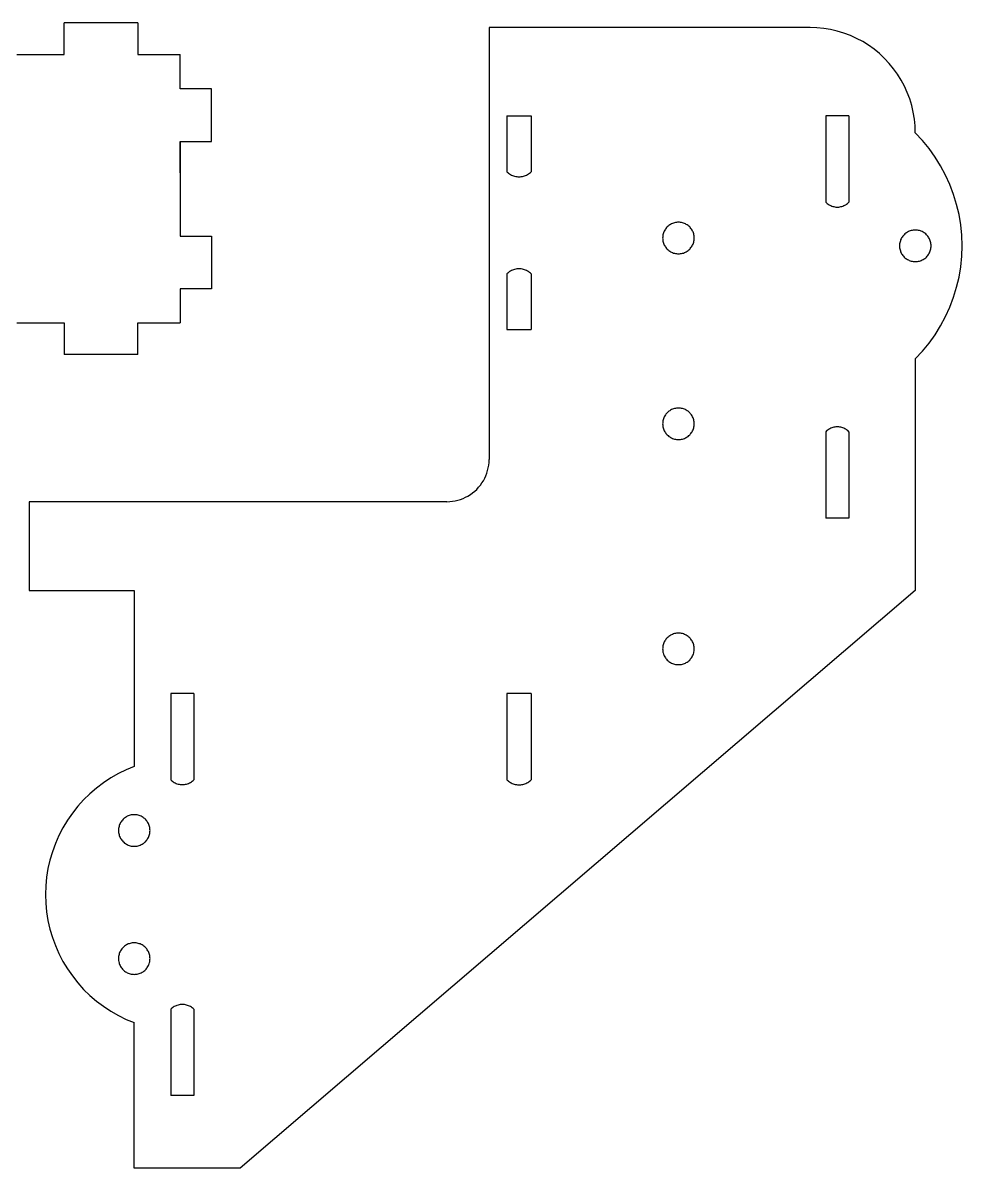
# Model space of a CAD drawing. Extents: x -403 to 403, y -278 to 278.
# Drawn here: x 218.9 to 308.1, y -254 to -145.1 of the extents above; entities that cross this region are included whole.
import ezdxf

# ---------------------------------------------------------------- set-up
doc = ezdxf.new("R2010")
doc.units = 0
doc.layers.get('0').update_dxf_attribs({"linetype": 'CONTINUOUS'})

msp = doc.modelspace()

# ---------------------------------------------------------------- linework, layer by layer
for p, q in [((222.82, -148.15), (222.82, -145.15)), ((229.82, -145.15), (222.82, -145.15)), ((229.82, -145.15), (229.82, -148.15)), ((293.69, -145.59), (263.18, -145.59)), ((263.18, -145.59), (263.18, -186.64)), ((294.34, -145.61), (293.69, -145.59)), ((294.99, -145.67), (294.34, -145.61)), ((295.64, -145.78), (294.99, -145.67)), ((296.28, -145.93), (295.64, -145.78)), ((296.9, -146.12), (296.28, -145.93)), ((297.52, -146.35), (296.9, -146.12)), ((298.11, -146.62), (297.52, -146.35)), ((298.69, -146.93), (298.11, -146.62)), ((299.25, -147.27), (298.69, -146.93)), ((299.78, -147.65), (299.25, -147.27)), ((300.28, -148.07), (299.78, -147.65)), ((218.31, -148.15), (222.82, -148.15)), ((229.82, -148.15), (233.82, -148.15)), ((233.82, -151.4), (233.82, -148.15)), ((300.76, -148.52), (300.28, -148.07)), ((301.21, -148.99), (300.76, -148.52)), ((301.62, -149.5), (301.21, -148.99)), ((302, -150.03), (301.62, -149.5)), ((302.35, -150.59), (302, -150.03)), ((302.66, -151.16), (302.35, -150.59)), ((302.93, -151.76), (302.66, -151.16)), ((236.82, -151.4), (233.82, -151.4)), ((236.82, -156.4), (236.82, -151.4)), ((303.16, -152.37), (302.93, -151.76)), ((303.35, -153), (303.16, -152.37)), ((303.5, -153.64), (303.35, -153)), ((264.88, -153.99), (264.88, -159.29)), ((264.88, -153.99), (267.18, -153.99)), ((267.18, -153.99), (267.18, -159.29)), ((295.18, -153.99), (295.18, -162.19)), ((297.38, -153.99), (295.18, -153.99)), ((297.38, -153.99), (297.38, -162.19)), ((303.6, -154.28), (303.5, -153.64)), ((303.67, -154.93), (303.6, -154.28)), ((303.69, -155.59), (303.67, -154.93)), ((304.37, -156.31), (303.69, -155.59)), ((233.82, -156.4), (236.82, -156.4)), ((233.82, -159.4), (233.82, -156.4)), ((233.82, -156.4), (233.82, -165.4)), ((305, -157.08), (304.37, -156.31)), ((305.58, -157.89), (305, -157.08)), ((306.1, -158.73), (305.58, -157.89)), ((306.57, -159.61), (306.1, -158.73)), ((233.82, -159.4), (233.82, -162.4)), ((264.88, -159.29), (264.96, -159.36)), ((264.96, -159.36), (265.04, -159.43)), ((265.04, -159.43), (265.13, -159.49)), ((265.13, -159.49), (265.22, -159.55)), ((265.22, -159.55), (265.32, -159.6)), ((265.32, -159.6), (265.41, -159.64)), ((265.41, -159.64), (265.51, -159.68)), ((265.51, -159.68), (265.61, -159.71)), ((265.61, -159.71), (265.72, -159.73)), ((265.72, -159.73), (265.82, -159.75)), ((265.82, -159.75), (265.93, -159.76)), ((265.93, -159.76), (266.03, -159.76)), ((266.03, -159.76), (266.14, -159.76)), ((266.14, -159.76), (266.25, -159.75)), ((266.25, -159.75), (266.35, -159.73)), ((266.35, -159.73), (266.46, -159.71)), ((266.46, -159.71), (266.56, -159.68)), ((266.56, -159.68), (266.66, -159.64)), ((266.66, -159.64), (266.75, -159.6)), ((266.75, -159.6), (266.85, -159.55)), ((266.85, -159.55), (266.94, -159.49)), ((266.94, -159.49), (267.02, -159.43)), ((267.02, -159.43), (267.11, -159.36)), ((267.11, -159.36), (267.18, -159.29)), ((306.98, -160.51), (306.57, -159.61)), ((307.33, -161.45), (306.98, -160.51)), ((307.62, -162.4), (307.33, -161.45)), ((233.82, -162.4), (233.82, -165.4)), ((295.18, -162.19), (295.26, -162.25)), ((295.26, -162.25), (295.33, -162.32)), ((295.33, -162.32), (295.41, -162.37)), ((295.41, -162.37), (295.49, -162.43)), ((295.49, -162.43), (295.58, -162.47)), ((295.58, -162.47), (295.67, -162.51)), ((295.67, -162.51), (295.76, -162.55)), ((295.76, -162.55), (295.85, -162.58)), ((295.85, -162.58), (295.95, -162.6)), ((295.95, -162.6), (296.04, -162.62)), ((296.04, -162.62), (296.14, -162.64)), ((296.14, -162.64), (296.24, -162.64)), ((296.24, -162.64), (296.33, -162.64)), ((296.33, -162.64), (296.43, -162.64)), ((296.43, -162.64), (296.53, -162.62)), ((296.53, -162.62), (296.62, -162.6)), ((296.62, -162.6), (296.72, -162.58)), ((296.72, -162.58), (296.81, -162.55)), ((296.81, -162.55), (296.9, -162.51)), ((296.9, -162.51), (296.99, -162.47)), ((296.99, -162.47), (297.08, -162.43)), ((297.08, -162.43), (297.16, -162.37)), ((297.16, -162.37), (297.24, -162.32)), ((297.24, -162.32), (297.31, -162.25)), ((297.31, -162.25), (297.38, -162.19)), ((307.85, -163.36), (307.62, -162.4)), ((280.43, -164.29), (280.35, -164.34)), ((280.52, -164.24), (280.43, -164.29)), ((280.61, -164.2), (280.52, -164.24)), ((280.7, -164.17), (280.61, -164.2)), ((280.8, -164.14), (280.7, -164.17)), ((280.89, -164.12), (280.8, -164.14)), ((280.99, -164.1), (280.89, -164.12)), ((281.09, -164.09), (280.99, -164.1)), ((281.18, -164.09), (281.09, -164.09)), ((281.28, -164.09), (281.18, -164.09)), ((281.38, -164.1), (281.28, -164.09)), ((281.48, -164.12), (281.38, -164.1)), ((281.57, -164.14), (281.48, -164.12)), ((281.67, -164.17), (281.57, -164.14)), ((281.76, -164.2), (281.67, -164.17)), ((281.85, -164.24), (281.76, -164.2)), ((281.93, -164.29), (281.85, -164.24)), ((282.02, -164.34), (281.93, -164.29)), ((308.01, -164.34), (307.85, -163.36)), ((279.71, -165.29), (279.7, -165.39)), ((279.74, -165.2), (279.71, -165.29)), ((279.76, -165.1), (279.74, -165.2)), ((279.8, -165.01), (279.76, -165.1)), ((279.84, -164.92), (279.8, -165.01)), ((279.89, -164.84), (279.84, -164.92)), ((279.94, -164.75), (279.89, -164.84)), ((279.99, -164.67), (279.94, -164.75)), ((280.06, -164.6), (279.99, -164.67)), ((280.12, -164.53), (280.06, -164.6)), ((280.2, -164.46), (280.12, -164.53)), ((280.27, -164.4), (280.2, -164.46)), ((280.35, -164.34), (280.27, -164.4)), ((282.1, -164.4), (282.02, -164.34)), ((282.17, -164.46), (282.1, -164.4)), ((282.25, -164.53), (282.17, -164.46)), ((282.31, -164.6), (282.25, -164.53)), ((282.37, -164.67), (282.31, -164.6)), ((282.43, -164.75), (282.37, -164.67)), ((282.48, -164.84), (282.43, -164.75)), ((282.53, -164.92), (282.48, -164.84)), ((282.57, -165.01), (282.53, -164.92)), ((282.61, -165.1), (282.57, -165.01)), ((282.63, -165.2), (282.61, -165.1)), ((282.66, -165.29), (282.63, -165.2)), ((282.67, -165.39), (282.66, -165.29)), ((302.56, -165.34), (302.5, -165.41)), ((302.63, -165.27), (302.56, -165.34)), ((302.7, -165.2), (302.63, -165.27)), ((302.78, -165.14), (302.7, -165.2)), ((302.86, -165.08), (302.78, -165.14)), ((302.94, -165.03), (302.86, -165.08)), ((303.03, -164.98), (302.94, -165.03)), ((303.12, -164.94), (303.03, -164.98)), ((303.21, -164.91), (303.12, -164.94)), ((303.3, -164.88), (303.21, -164.91)), ((303.4, -164.86), (303.3, -164.88)), ((303.49, -164.84), (303.4, -164.86)), ((303.59, -164.83), (303.49, -164.84)), ((303.69, -164.83), (303.59, -164.83)), ((303.79, -164.83), (303.69, -164.83)), ((303.89, -164.84), (303.79, -164.83)), ((303.98, -164.86), (303.89, -164.84)), ((304.08, -164.88), (303.98, -164.86)), ((304.17, -164.91), (304.08, -164.88)), ((304.26, -164.94), (304.17, -164.91)), ((304.35, -164.98), (304.26, -164.94)), ((304.44, -165.03), (304.35, -164.98)), ((304.52, -165.08), (304.44, -165.03)), ((304.6, -165.14), (304.52, -165.08)), ((304.68, -165.2), (304.6, -165.14)), ((304.75, -165.27), (304.68, -165.2)), ((304.82, -165.34), (304.75, -165.27)), ((304.88, -165.41), (304.82, -165.34)), ((308.11, -165.33), (308.01, -164.34)), ((308.14, -166.33), (308.11, -165.33)), ((233.82, -165.4), (236.82, -165.4)), ((236.82, -165.4), (236.82, -170.4)), ((279.69, -165.49), (279.68, -165.59)), ((279.68, -165.59), (279.69, -165.68)), ((279.7, -165.39), (279.69, -165.49)), ((279.69, -165.68), (279.7, -165.78)), ((279.7, -165.78), (279.71, -165.88)), ((279.71, -165.88), (279.74, -165.97)), ((279.74, -165.97), (279.76, -166.07)), ((279.76, -166.07), (279.8, -166.16)), ((279.8, -166.16), (279.84, -166.25)), ((279.84, -166.25), (279.89, -166.34)), ((279.89, -166.34), (279.94, -166.42)), ((279.94, -166.42), (279.99, -166.5)), ((282.37, -166.5), (282.43, -166.42)), ((282.43, -166.42), (282.48, -166.34)), ((282.48, -166.34), (282.53, -166.25)), ((282.53, -166.25), (282.57, -166.16)), ((282.57, -166.16), (282.61, -166.07)), ((282.61, -166.07), (282.63, -165.97)), ((282.63, -165.97), (282.66, -165.88)), ((282.66, -165.88), (282.67, -165.78)), ((282.68, -165.49), (282.67, -165.39)), ((282.67, -165.78), (282.68, -165.68)), ((282.68, -165.59), (282.68, -165.49)), ((282.68, -165.68), (282.68, -165.59)), ((302.2, -166.13), (302.19, -166.23)), ((302.19, -166.23), (302.19, -166.33)), ((302.19, -166.33), (302.19, -166.43)), ((302.19, -166.43), (302.2, -166.52)), ((302.22, -166.03), (302.2, -166.13)), ((302.24, -165.94), (302.22, -166.03)), ((302.27, -165.85), (302.24, -165.94)), ((302.3, -165.75), (302.27, -165.85)), ((302.34, -165.66), (302.3, -165.75)), ((302.39, -165.58), (302.34, -165.66)), ((302.44, -165.49), (302.39, -165.58)), ((302.5, -165.41), (302.44, -165.49)), ((304.94, -165.49), (304.88, -165.41)), ((304.99, -165.58), (304.94, -165.49)), ((305.03, -165.66), (304.99, -165.58)), ((305.08, -165.75), (305.03, -165.66)), ((305.11, -165.85), (305.08, -165.75)), ((305.14, -165.94), (305.11, -165.85)), ((305.16, -166.03), (305.14, -165.94)), ((305.18, -166.13), (305.16, -166.03)), ((305.19, -166.23), (305.18, -166.13)), ((305.18, -166.52), (305.19, -166.43)), ((305.19, -166.33), (305.19, -166.23)), ((305.19, -166.43), (305.19, -166.33)), ((308.11, -167.32), (308.14, -166.33)), ((279.99, -166.5), (280.06, -166.58)), ((280.06, -166.58), (280.12, -166.65)), ((280.12, -166.65), (280.2, -166.71)), ((280.2, -166.71), (280.27, -166.78)), ((280.27, -166.78), (280.35, -166.83)), ((280.35, -166.83), (280.43, -166.89)), ((280.43, -166.89), (280.52, -166.93)), ((280.52, -166.93), (280.61, -166.97)), ((280.61, -166.97), (280.7, -167.01)), ((280.7, -167.01), (280.8, -167.04)), ((280.8, -167.04), (280.89, -167.06)), ((280.89, -167.06), (280.99, -167.07)), ((280.99, -167.07), (281.09, -167.08)), ((281.09, -167.08), (281.18, -167.09)), ((281.18, -167.09), (281.28, -167.08)), ((281.28, -167.08), (281.38, -167.07)), ((281.38, -167.07), (281.48, -167.06)), ((281.48, -167.06), (281.57, -167.04)), ((281.57, -167.04), (281.67, -167.01)), ((281.67, -167.01), (281.76, -166.97)), ((281.76, -166.97), (281.85, -166.93)), ((281.85, -166.93), (281.93, -166.89)), ((281.93, -166.89), (282.02, -166.83)), ((282.02, -166.83), (282.1, -166.78)), ((282.1, -166.78), (282.17, -166.71)), ((282.17, -166.71), (282.25, -166.65)), ((282.25, -166.65), (282.31, -166.58)), ((282.31, -166.58), (282.37, -166.5)), ((302.2, -166.52), (302.22, -166.62)), ((302.22, -166.62), (302.24, -166.72)), ((302.24, -166.72), (302.27, -166.81)), ((302.27, -166.81), (302.3, -166.9)), ((302.3, -166.9), (302.34, -166.99)), ((302.34, -166.99), (302.39, -167.08)), ((302.39, -167.08), (302.44, -167.16)), ((302.44, -167.16), (302.5, -167.24)), ((302.5, -167.24), (302.56, -167.32)), ((302.56, -167.32), (302.63, -167.39)), ((302.63, -167.39), (302.7, -167.46)), ((302.7, -167.46), (302.78, -167.52)), ((302.78, -167.52), (302.86, -167.57)), ((304.52, -167.57), (304.6, -167.52)), ((304.6, -167.52), (304.68, -167.46)), ((304.68, -167.46), (304.75, -167.39)), ((304.75, -167.39), (304.82, -167.32)), ((304.82, -167.32), (304.88, -167.24)), ((304.88, -167.24), (304.94, -167.16)), ((304.94, -167.16), (304.99, -167.08)), ((304.99, -167.08), (305.03, -166.99)), ((305.03, -166.99), (305.08, -166.9)), ((305.08, -166.9), (305.11, -166.81)), ((305.11, -166.81), (305.14, -166.72)), ((305.14, -166.72), (305.16, -166.62)), ((305.16, -166.62), (305.18, -166.52)), ((308.01, -168.31), (308.11, -167.32)), ((265.41, -168.63), (265.32, -168.68)), ((265.51, -168.6), (265.41, -168.63)), ((265.61, -168.57), (265.51, -168.6)), ((265.72, -168.54), (265.61, -168.57)), ((265.82, -168.52), (265.72, -168.54)), ((265.93, -168.51), (265.82, -168.52)), ((266.03, -168.51), (265.93, -168.51)), ((266.14, -168.51), (266.03, -168.51)), ((266.25, -168.52), (266.14, -168.51)), ((266.35, -168.54), (266.25, -168.52)), ((266.46, -168.57), (266.35, -168.54)), ((266.56, -168.6), (266.46, -168.57)), ((266.66, -168.63), (266.56, -168.6)), ((266.75, -168.68), (266.66, -168.63)), ((302.86, -167.57), (302.94, -167.63)), ((302.94, -167.63), (303.03, -167.67)), ((303.03, -167.67), (303.12, -167.71)), ((303.12, -167.71), (303.21, -167.75)), ((303.21, -167.75), (303.3, -167.78)), ((303.3, -167.78), (303.4, -167.8)), ((303.4, -167.8), (303.49, -167.81)), ((303.49, -167.81), (303.59, -167.82)), ((303.59, -167.82), (303.69, -167.83)), ((303.69, -167.83), (303.79, -167.82)), ((303.79, -167.82), (303.89, -167.81)), ((303.89, -167.81), (303.98, -167.8)), ((303.98, -167.8), (304.08, -167.78)), ((304.08, -167.78), (304.17, -167.75)), ((304.17, -167.75), (304.26, -167.71)), ((304.26, -167.71), (304.35, -167.67)), ((304.35, -167.67), (304.44, -167.63)), ((304.44, -167.63), (304.52, -167.57)), ((307.85, -169.29), (308.01, -168.31)), ((264.96, -168.91), (264.88, -168.99)), ((264.88, -168.99), (264.88, -174.29)), ((265.04, -168.85), (264.96, -168.91)), ((265.13, -168.78), (265.04, -168.85)), ((265.22, -168.73), (265.13, -168.78)), ((265.32, -168.68), (265.22, -168.73)), ((266.85, -168.73), (266.75, -168.68)), ((266.94, -168.78), (266.85, -168.73)), ((267.02, -168.85), (266.94, -168.78)), ((267.11, -168.91), (267.02, -168.85)), ((267.18, -168.99), (267.11, -168.91)), ((267.18, -168.99), (267.18, -174.29)), ((307.62, -170.26), (307.85, -169.29)), ((236.82, -170.4), (233.82, -170.4)), ((233.82, -170.4), (233.82, -173.65)), ((307.33, -171.21), (307.62, -170.26)), ((306.98, -172.14), (307.33, -171.21)), ((306.57, -173.05), (306.98, -172.14)), ((218.31, -173.65), (222.82, -173.65)), ((222.82, -173.65), (222.82, -176.65)), ((229.82, -176.65), (229.82, -173.65)), ((229.82, -173.65), (233.82, -173.65)), ((305.58, -174.77), (306.1, -173.92)), ((306.1, -173.92), (306.57, -173.05)), ((264.88, -174.29), (267.18, -174.29)), ((305, -175.57), (305.58, -174.77)), ((304.37, -176.34), (305, -175.57)), ((229.82, -176.65), (222.82, -176.65)), ((303.69, -177.07), (304.37, -176.34)), ((303.69, -177.07), (303.69, -199.09)), ((279.76, -182.75), (279.74, -182.85)), ((279.8, -182.66), (279.76, -182.75)), ((279.84, -182.57), (279.8, -182.66)), ((279.89, -182.49), (279.84, -182.57)), ((279.94, -182.4), (279.89, -182.49)), ((279.99, -182.32), (279.94, -182.4)), ((280.06, -182.25), (279.99, -182.32)), ((280.12, -182.18), (280.06, -182.25)), ((280.2, -182.11), (280.12, -182.18)), ((280.27, -182.05), (280.2, -182.11)), ((280.35, -181.99), (280.27, -182.05)), ((280.43, -181.94), (280.35, -181.99)), ((280.52, -181.89), (280.43, -181.94)), ((280.61, -181.85), (280.52, -181.89)), ((280.7, -181.82), (280.61, -181.85)), ((280.8, -181.79), (280.7, -181.82)), ((280.89, -181.77), (280.8, -181.79)), ((280.99, -181.75), (280.89, -181.77)), ((281.09, -181.74), (280.99, -181.75)), ((281.18, -181.74), (281.09, -181.74)), ((281.28, -181.74), (281.18, -181.74)), ((281.38, -181.75), (281.28, -181.74)), ((281.48, -181.77), (281.38, -181.75)), ((281.57, -181.79), (281.48, -181.77)), ((281.67, -181.82), (281.57, -181.79)), ((281.76, -181.85), (281.67, -181.82)), ((281.85, -181.89), (281.76, -181.85)), ((281.93, -181.94), (281.85, -181.89)), ((282.02, -181.99), (281.93, -181.94)), ((282.1, -182.05), (282.02, -181.99)), ((282.17, -182.11), (282.1, -182.05)), ((282.25, -182.18), (282.17, -182.11)), ((282.31, -182.25), (282.25, -182.18)), ((282.37, -182.32), (282.31, -182.25)), ((282.43, -182.4), (282.37, -182.32)), ((282.48, -182.49), (282.43, -182.4)), ((282.53, -182.57), (282.48, -182.49)), ((282.57, -182.66), (282.53, -182.57)), ((282.61, -182.75), (282.57, -182.66)), ((282.63, -182.85), (282.61, -182.75)), ((279.69, -183.14), (279.68, -183.24)), ((279.68, -183.24), (279.69, -183.33)), ((279.7, -183.04), (279.69, -183.14)), ((279.69, -183.33), (279.7, -183.43)), ((279.71, -182.94), (279.7, -183.04)), ((279.7, -183.43), (279.71, -183.53)), ((279.74, -182.85), (279.71, -182.94)), ((279.71, -183.53), (279.74, -183.62)), ((279.74, -183.62), (279.76, -183.72)), ((279.76, -183.72), (279.8, -183.81)), ((279.8, -183.81), (279.84, -183.9)), ((282.53, -183.9), (282.57, -183.81)), ((282.57, -183.81), (282.61, -183.72)), ((282.61, -183.72), (282.63, -183.62)), ((282.66, -182.94), (282.63, -182.85)), ((282.63, -183.62), (282.66, -183.53)), ((282.67, -183.04), (282.66, -182.94)), ((282.66, -183.53), (282.67, -183.43)), ((282.68, -183.14), (282.67, -183.04)), ((282.67, -183.43), (282.68, -183.33)), ((282.68, -183.24), (282.68, -183.14)), ((282.68, -183.33), (282.68, -183.24)), ((295.33, -183.86), (295.26, -183.92)), ((295.41, -183.8), (295.33, -183.86)), ((295.49, -183.75), (295.41, -183.8)), ((295.58, -183.7), (295.49, -183.75)), ((295.67, -183.66), (295.58, -183.7)), ((295.76, -183.62), (295.67, -183.66)), ((295.85, -183.59), (295.76, -183.62)), ((295.95, -183.57), (295.85, -183.59)), ((296.04, -183.55), (295.95, -183.57)), ((296.14, -183.54), (296.04, -183.55)), ((296.24, -183.53), (296.14, -183.54)), ((296.33, -183.53), (296.24, -183.53)), ((296.43, -183.54), (296.33, -183.53)), ((296.53, -183.55), (296.43, -183.54)), ((296.62, -183.57), (296.53, -183.55)), ((296.72, -183.59), (296.62, -183.57)), ((296.81, -183.62), (296.72, -183.59)), ((296.9, -183.66), (296.81, -183.62)), ((296.99, -183.7), (296.9, -183.66)), ((297.08, -183.75), (296.99, -183.7)), ((297.16, -183.8), (297.08, -183.75)), ((297.24, -183.86), (297.16, -183.8)), ((297.31, -183.92), (297.24, -183.86)), ((279.84, -183.9), (279.89, -183.99)), ((279.89, -183.99), (279.94, -184.07)), ((279.94, -184.07), (279.99, -184.15)), ((279.99, -184.15), (280.06, -184.23)), ((280.06, -184.23), (280.12, -184.3)), ((280.12, -184.3), (280.2, -184.36)), ((280.2, -184.36), (280.27, -184.43)), ((280.27, -184.43), (280.35, -184.48)), ((280.35, -184.48), (280.43, -184.54)), ((280.43, -184.54), (280.52, -184.58)), ((280.52, -184.58), (280.61, -184.62)), ((280.61, -184.62), (280.7, -184.66)), ((280.7, -184.66), (280.8, -184.69)), ((280.8, -184.69), (280.89, -184.71)), ((280.89, -184.71), (280.99, -184.72)), ((280.99, -184.72), (281.09, -184.73)), ((281.09, -184.73), (281.18, -184.74)), ((281.18, -184.74), (281.28, -184.73)), ((281.28, -184.73), (281.38, -184.72)), ((281.38, -184.72), (281.48, -184.71)), ((281.48, -184.71), (281.57, -184.69)), ((281.57, -184.69), (281.67, -184.66)), ((281.67, -184.66), (281.76, -184.62)), ((281.76, -184.62), (281.85, -184.58)), ((281.85, -184.58), (281.93, -184.54)), ((281.93, -184.54), (282.02, -184.48)), ((282.02, -184.48), (282.1, -184.43)), ((282.1, -184.43), (282.17, -184.36)), ((282.17, -184.36), (282.25, -184.3)), ((282.25, -184.3), (282.31, -184.23)), ((282.31, -184.23), (282.37, -184.15)), ((282.37, -184.15), (282.43, -184.07)), ((282.43, -184.07), (282.48, -183.99)), ((282.48, -183.99), (282.53, -183.9)), ((295.26, -183.92), (295.18, -183.99)), ((295.18, -183.99), (295.18, -192.19)), ((297.38, -183.99), (297.31, -183.92)), ((297.38, -183.99), (297.38, -192.19)), ((263.15, -187.16), (263.18, -186.9)), ((263.18, -186.9), (263.18, -186.64)), ((262.77, -188.41), (262.88, -188.17)), ((262.88, -188.17), (262.97, -187.92)), ((262.97, -187.92), (263.05, -187.67)), ((263.05, -187.67), (263.11, -187.42)), ((263.11, -187.42), (263.15, -187.16)), ((262.01, -189.47), (262.19, -189.27)), ((262.19, -189.27), (262.36, -189.07)), ((262.36, -189.07), (262.51, -188.86)), ((262.51, -188.86), (262.65, -188.64)), ((262.65, -188.64), (262.77, -188.41)), ((260.47, -190.42), (260.72, -190.33)), ((260.72, -190.33), (260.95, -190.22)), ((260.95, -190.22), (261.18, -190.1)), ((261.18, -190.1), (261.41, -189.96)), ((261.41, -189.96), (261.62, -189.81)), ((261.62, -189.81), (261.82, -189.64)), ((261.82, -189.64), (262.01, -189.47)), ((259.18, -190.64), (219.47, -190.64)), ((219.47, -190.64), (219.47, -199.09)), ((259.18, -190.64), (259.45, -190.63)), ((259.45, -190.63), (259.71, -190.6)), ((259.71, -190.6), (259.97, -190.56)), ((259.97, -190.56), (260.22, -190.5)), ((260.22, -190.5), (260.47, -190.42)), ((297.38, -192.19), (295.18, -192.19)), ((219.47, -199.09), (229.47, -199.09)), ((229.47, -199.09), (229.47, -215.79)), ((303.69, -199.09), (239.53, -253.95)), ((280.27, -203.43), (280.2, -203.5)), ((280.35, -203.38), (280.27, -203.43)), ((280.43, -203.32), (280.35, -203.38)), ((280.52, -203.28), (280.43, -203.32)), ((280.61, -203.24), (280.52, -203.28)), ((280.7, -203.2), (280.61, -203.24)), ((280.8, -203.17), (280.7, -203.2)), ((280.89, -203.15), (280.8, -203.17)), ((280.99, -203.14), (280.89, -203.15)), ((281.09, -203.13), (280.99, -203.14)), ((281.18, -203.12), (281.09, -203.13)), ((281.28, -203.13), (281.18, -203.12)), ((281.38, -203.14), (281.28, -203.13)), ((281.48, -203.15), (281.38, -203.14)), ((281.57, -203.17), (281.48, -203.15)), ((281.67, -203.2), (281.57, -203.17)), ((281.76, -203.24), (281.67, -203.2)), ((281.85, -203.28), (281.76, -203.24)), ((281.93, -203.32), (281.85, -203.28)), ((282.02, -203.38), (281.93, -203.32)), ((282.1, -203.43), (282.02, -203.38)), ((282.17, -203.5), (282.1, -203.43)), ((279.69, -204.53), (279.68, -204.62)), ((279.7, -204.43), (279.69, -204.53)), ((279.71, -204.33), (279.7, -204.43)), ((279.74, -204.24), (279.71, -204.33)), ((279.76, -204.14), (279.74, -204.24)), ((279.8, -204.05), (279.76, -204.14)), ((279.84, -203.96), (279.8, -204.05)), ((279.89, -203.87), (279.84, -203.96)), ((279.94, -203.79), (279.89, -203.87)), ((279.99, -203.71), (279.94, -203.79)), ((280.06, -203.63), (279.99, -203.71)), ((280.12, -203.56), (280.06, -203.63)), ((280.2, -203.5), (280.12, -203.56)), ((282.25, -203.56), (282.17, -203.5)), ((282.31, -203.63), (282.25, -203.56)), ((282.37, -203.71), (282.31, -203.63)), ((282.43, -203.79), (282.37, -203.71)), ((282.48, -203.87), (282.43, -203.79)), ((282.53, -203.96), (282.48, -203.87)), ((282.57, -204.05), (282.53, -203.96)), ((282.61, -204.14), (282.57, -204.05)), ((282.63, -204.24), (282.61, -204.14)), ((282.66, -204.33), (282.63, -204.24)), ((282.67, -204.43), (282.66, -204.33)), ((282.68, -204.53), (282.67, -204.43)), ((282.68, -204.62), (282.68, -204.53)), ((279.68, -204.62), (279.69, -204.72)), ((279.69, -204.72), (279.7, -204.82)), ((279.7, -204.82), (279.71, -204.92)), ((279.71, -204.92), (279.74, -205.01)), ((279.74, -205.01), (279.76, -205.11)), ((279.76, -205.11), (279.8, -205.2)), ((279.8, -205.2), (279.84, -205.29)), ((279.84, -205.29), (279.89, -205.37)), ((279.89, -205.37), (279.94, -205.46)), ((279.94, -205.46), (279.99, -205.54)), ((279.99, -205.54), (280.06, -205.61)), ((280.06, -205.61), (280.12, -205.68)), ((282.25, -205.68), (282.31, -205.61)), ((282.31, -205.61), (282.37, -205.54)), ((282.37, -205.54), (282.43, -205.46)), ((282.43, -205.46), (282.48, -205.37)), ((282.48, -205.37), (282.53, -205.29)), ((282.53, -205.29), (282.57, -205.2)), ((282.57, -205.2), (282.61, -205.11)), ((282.61, -205.11), (282.63, -205.01)), ((282.63, -205.01), (282.66, -204.92)), ((282.66, -204.92), (282.67, -204.82)), ((282.67, -204.82), (282.68, -204.72)), ((282.68, -204.72), (282.68, -204.62)), ((280.12, -205.68), (280.2, -205.75)), ((280.2, -205.75), (280.27, -205.81)), ((280.27, -205.81), (280.35, -205.87)), ((280.35, -205.87), (280.43, -205.92)), ((280.43, -205.92), (280.52, -205.97)), ((280.52, -205.97), (280.61, -206.01)), ((280.61, -206.01), (280.7, -206.04)), ((280.7, -206.04), (280.8, -206.07)), ((280.8, -206.07), (280.89, -206.09)), ((280.89, -206.09), (280.99, -206.11)), ((280.99, -206.11), (281.09, -206.12)), ((281.09, -206.12), (281.18, -206.12)), ((281.18, -206.12), (281.28, -206.12)), ((281.28, -206.12), (281.38, -206.11)), ((281.38, -206.11), (281.48, -206.09)), ((281.48, -206.09), (281.57, -206.07)), ((281.57, -206.07), (281.67, -206.04)), ((281.67, -206.04), (281.76, -206.01)), ((281.76, -206.01), (281.85, -205.97)), ((281.85, -205.97), (281.93, -205.92)), ((281.93, -205.92), (282.02, -205.87)), ((282.02, -205.87), (282.1, -205.81)), ((282.1, -205.81), (282.17, -205.75)), ((282.17, -205.75), (282.25, -205.68)), ((232.93, -208.86), (232.93, -217.06)), ((235.13, -208.86), (232.93, -208.86)), ((235.13, -208.86), (235.13, -217.06)), ((264.88, -208.86), (264.88, -217.06)), ((267.18, -208.86), (264.88, -208.86)), ((267.18, -208.86), (267.18, -217.06)), ((227.96, -216.47), (227.24, -216.88)), ((228.7, -216.11), (227.96, -216.47)), ((229.47, -215.79), (228.7, -216.11)), ((226.54, -217.34), (225.88, -217.84)), ((227.24, -216.88), (226.54, -217.34)), ((232.93, -217.06), (233.01, -217.13)), ((233.01, -217.13), (233.09, -217.19)), ((233.09, -217.19), (233.17, -217.25)), ((233.17, -217.25), (233.26, -217.31)), ((233.26, -217.31), (233.35, -217.36)), ((233.35, -217.36), (233.44, -217.4)), ((233.44, -217.4), (233.53, -217.43)), ((233.53, -217.43), (233.63, -217.46)), ((233.63, -217.46), (233.73, -217.49)), ((233.73, -217.49), (233.83, -217.5)), ((233.83, -217.5), (233.93, -217.51)), ((233.93, -217.51), (234.03, -217.52)), ((234.03, -217.52), (234.14, -217.51)), ((234.14, -217.51), (234.24, -217.5)), ((234.24, -217.5), (234.34, -217.49)), ((234.34, -217.49), (234.44, -217.46)), ((234.44, -217.46), (234.53, -217.43)), ((234.53, -217.43), (234.63, -217.4)), ((234.63, -217.4), (234.72, -217.36)), ((234.72, -217.36), (234.81, -217.31)), ((234.81, -217.31), (234.9, -217.25)), ((234.9, -217.25), (234.98, -217.19)), ((234.98, -217.19), (235.06, -217.13)), ((235.06, -217.13), (235.13, -217.06)), ((264.88, -217.06), (264.96, -217.13)), ((264.96, -217.13), (265.04, -217.2)), ((265.04, -217.2), (265.12, -217.26)), ((265.12, -217.26), (265.21, -217.31)), ((265.21, -217.31), (265.3, -217.36)), ((265.3, -217.36), (265.39, -217.4)), ((265.39, -217.4), (265.48, -217.44)), ((265.48, -217.44), (265.58, -217.47)), ((265.58, -217.47), (265.68, -217.5)), ((265.68, -217.5), (265.78, -217.52)), ((265.78, -217.52), (265.88, -217.53)), ((265.88, -217.53), (265.98, -217.54)), ((265.98, -217.54), (266.09, -217.54)), ((266.09, -217.54), (266.19, -217.53)), ((266.19, -217.53), (266.29, -217.52)), ((266.29, -217.52), (266.39, -217.5)), ((266.39, -217.5), (266.49, -217.47)), ((266.49, -217.47), (266.59, -217.44)), ((266.59, -217.44), (266.68, -217.4)), ((266.68, -217.4), (266.77, -217.36)), ((266.77, -217.36), (266.86, -217.31)), ((266.86, -217.31), (266.95, -217.26)), ((266.95, -217.26), (267.03, -217.2)), ((267.03, -217.2), (267.11, -217.13)), ((267.11, -217.13), (267.18, -217.06)), ((225.25, -218.38), (224.66, -218.96)), ((225.88, -217.84), (225.25, -218.38)), ((224.1, -219.57), (223.59, -220.22)), ((224.66, -218.96), (224.1, -219.57)), ((223.59, -220.22), (223.12, -220.9)), ((228.41, -220.81), (228.34, -220.89)), ((228.48, -220.75), (228.41, -220.81)), ((228.55, -220.69), (228.48, -220.75)), ((228.63, -220.63), (228.55, -220.69)), ((228.72, -220.58), (228.63, -220.63)), ((228.8, -220.53), (228.72, -220.58)), ((228.89, -220.49), (228.8, -220.53)), ((228.98, -220.45), (228.89, -220.49)), ((229.08, -220.43), (228.98, -220.45)), ((229.17, -220.4), (229.08, -220.43)), ((229.27, -220.39), (229.17, -220.4)), ((229.37, -220.38), (229.27, -220.39)), ((229.47, -220.38), (229.37, -220.38)), ((229.56, -220.38), (229.47, -220.38)), ((229.66, -220.39), (229.56, -220.38)), ((229.76, -220.4), (229.66, -220.39)), ((229.85, -220.43), (229.76, -220.4)), ((229.95, -220.45), (229.85, -220.43)), ((230.04, -220.49), (229.95, -220.45)), ((230.13, -220.53), (230.04, -220.49)), ((230.22, -220.58), (230.13, -220.53)), ((230.3, -220.63), (230.22, -220.58)), ((230.38, -220.69), (230.3, -220.63)), ((230.46, -220.75), (230.38, -220.69)), ((230.53, -220.81), (230.46, -220.75)), ((230.59, -220.89), (230.53, -220.81)), ((222.69, -221.61), (222.31, -222.35)), ((223.12, -220.9), (222.69, -221.61)), ((227.98, -221.68), (227.97, -221.78)), ((227.97, -221.78), (227.97, -221.88)), ((227.97, -221.88), (227.97, -221.97)), ((228, -221.58), (227.98, -221.68)), ((228.02, -221.49), (228, -221.58)), ((228.05, -221.39), (228.02, -221.49)), ((228.08, -221.3), (228.05, -221.39)), ((228.12, -221.21), (228.08, -221.3)), ((228.17, -221.13), (228.12, -221.21)), ((228.22, -221.04), (228.17, -221.13)), ((228.28, -220.96), (228.22, -221.04)), ((228.34, -220.89), (228.28, -220.96)), ((230.66, -220.96), (230.59, -220.89)), ((230.71, -221.04), (230.66, -220.96)), ((230.77, -221.13), (230.71, -221.04)), ((230.81, -221.21), (230.77, -221.13)), ((230.85, -221.3), (230.81, -221.21)), ((230.89, -221.39), (230.85, -221.3)), ((230.92, -221.49), (230.89, -221.39)), ((230.94, -221.58), (230.92, -221.49)), ((230.95, -221.68), (230.94, -221.58)), ((230.96, -221.78), (230.95, -221.68)), ((230.97, -221.88), (230.96, -221.78)), ((230.96, -221.97), (230.97, -221.88)), ((222.31, -222.35), (221.97, -223.11)), ((227.97, -221.97), (227.98, -222.07)), ((227.98, -222.07), (228, -222.17)), ((228, -222.17), (228.02, -222.26)), ((228.02, -222.26), (228.05, -222.36)), ((228.05, -222.36), (228.08, -222.45)), ((228.08, -222.45), (228.12, -222.54)), ((228.12, -222.54), (228.17, -222.63)), ((228.17, -222.63), (228.22, -222.71)), ((228.22, -222.71), (228.28, -222.79)), ((228.28, -222.79), (228.34, -222.86)), ((228.34, -222.86), (228.41, -222.94)), ((228.41, -222.94), (228.48, -223)), ((228.48, -223), (228.55, -223.07)), ((230.38, -223.07), (230.46, -223)), ((230.46, -223), (230.53, -222.94)), ((230.53, -222.94), (230.59, -222.86)), ((230.59, -222.86), (230.66, -222.79)), ((230.66, -222.79), (230.71, -222.71)), ((230.71, -222.71), (230.77, -222.63)), ((230.77, -222.63), (230.81, -222.54)), ((230.81, -222.54), (230.85, -222.45)), ((230.85, -222.45), (230.89, -222.36)), ((230.89, -222.36), (230.92, -222.26)), ((230.92, -222.26), (230.94, -222.17)), ((230.94, -222.17), (230.95, -222.07)), ((230.95, -222.07), (230.96, -221.97)), ((221.69, -223.89), (221.46, -224.68)), ((221.97, -223.11), (221.69, -223.89)), ((228.55, -223.07), (228.63, -223.12)), ((228.63, -223.12), (228.72, -223.17)), ((228.72, -223.17), (228.8, -223.22)), ((228.8, -223.22), (228.89, -223.26)), ((228.89, -223.26), (228.98, -223.3)), ((228.98, -223.3), (229.08, -223.32)), ((229.08, -223.32), (229.17, -223.35)), ((229.17, -223.35), (229.27, -223.36)), ((229.27, -223.36), (229.37, -223.37)), ((229.37, -223.37), (229.47, -223.38)), ((229.47, -223.38), (229.56, -223.37)), ((229.56, -223.37), (229.66, -223.36)), ((229.66, -223.36), (229.76, -223.35)), ((229.76, -223.35), (229.85, -223.32)), ((229.85, -223.32), (229.95, -223.3)), ((229.95, -223.3), (230.04, -223.26)), ((230.04, -223.26), (230.13, -223.22)), ((230.13, -223.22), (230.22, -223.17)), ((230.22, -223.17), (230.3, -223.12)), ((230.3, -223.12), (230.38, -223.07)), ((221.46, -224.68), (221.27, -225.49)), ((221.14, -226.31), (221.06, -227.13)), ((221.27, -225.49), (221.14, -226.31)), ((221.06, -227.13), (221.03, -227.96)), ((221.03, -227.96), (221.06, -228.79)), ((221.06, -228.79), (221.14, -229.61)), ((221.14, -229.61), (221.27, -230.43)), ((221.27, -230.43), (221.46, -231.24)), ((221.46, -231.24), (221.69, -232.04)), ((221.69, -232.04), (221.97, -232.81)), ((221.97, -232.81), (222.31, -233.57)), ((228.63, -232.8), (228.55, -232.86)), ((228.72, -232.75), (228.63, -232.8)), ((228.8, -232.7), (228.72, -232.75)), ((228.89, -232.66), (228.8, -232.7)), ((228.98, -232.63), (228.89, -232.66)), ((229.08, -232.6), (228.98, -232.63)), ((229.17, -232.57), (229.08, -232.6)), ((229.27, -232.56), (229.17, -232.57)), ((229.37, -232.55), (229.27, -232.56)), ((229.47, -232.55), (229.37, -232.55)), ((229.56, -232.55), (229.47, -232.55)), ((229.66, -232.56), (229.56, -232.55)), ((229.76, -232.57), (229.66, -232.56)), ((229.85, -232.6), (229.76, -232.57)), ((229.95, -232.63), (229.85, -232.6)), ((230.04, -232.66), (229.95, -232.63)), ((230.13, -232.7), (230.04, -232.66)), ((230.22, -232.75), (230.13, -232.7)), ((230.3, -232.8), (230.22, -232.75)), ((230.38, -232.86), (230.3, -232.8)), ((222.31, -233.57), (222.69, -234.31)), ((227.98, -233.85), (227.97, -233.95)), ((228, -233.75), (227.98, -233.85)), ((228.02, -233.66), (228, -233.75)), ((228.05, -233.56), (228.02, -233.66)), ((228.08, -233.47), (228.05, -233.56)), ((228.12, -233.38), (228.08, -233.47)), ((228.17, -233.3), (228.12, -233.38)), ((228.22, -233.21), (228.17, -233.3)), ((228.28, -233.13), (228.22, -233.21)), ((228.34, -233.06), (228.28, -233.13)), ((228.41, -232.99), (228.34, -233.06)), ((228.48, -232.92), (228.41, -232.99)), ((228.55, -232.86), (228.48, -232.92)), ((230.46, -232.92), (230.38, -232.86)), ((230.53, -232.99), (230.46, -232.92)), ((230.59, -233.06), (230.53, -232.99)), ((230.66, -233.13), (230.59, -233.06)), ((230.71, -233.21), (230.66, -233.13)), ((230.77, -233.3), (230.71, -233.21)), ((230.81, -233.38), (230.77, -233.3)), ((230.85, -233.47), (230.81, -233.38)), ((230.89, -233.56), (230.85, -233.47)), ((230.92, -233.66), (230.89, -233.56)), ((230.94, -233.75), (230.92, -233.66)), ((230.95, -233.85), (230.94, -233.75)), ((230.96, -233.95), (230.95, -233.85)), ((222.69, -234.31), (223.12, -235.02)), ((227.97, -233.95), (227.97, -234.05)), ((227.97, -234.05), (227.97, -234.14)), ((227.97, -234.14), (227.98, -234.24)), ((227.98, -234.24), (228, -234.34)), ((228, -234.34), (228.02, -234.43)), ((228.02, -234.43), (228.05, -234.53)), ((228.05, -234.53), (228.08, -234.62)), ((228.08, -234.62), (228.12, -234.71)), ((228.12, -234.71), (228.17, -234.8)), ((228.17, -234.8), (228.22, -234.88)), ((228.22, -234.88), (228.28, -234.96)), ((228.28, -234.96), (228.34, -235.04)), ((230.59, -235.04), (230.66, -234.96)), ((230.66, -234.96), (230.71, -234.88)), ((230.71, -234.88), (230.77, -234.8)), ((230.77, -234.8), (230.81, -234.71)), ((230.81, -234.71), (230.85, -234.62)), ((230.85, -234.62), (230.89, -234.53)), ((230.89, -234.53), (230.92, -234.43)), ((230.92, -234.43), (230.94, -234.34)), ((230.94, -234.34), (230.95, -234.24)), ((230.95, -234.24), (230.96, -234.14)), ((230.97, -234.05), (230.96, -233.95)), ((230.96, -234.14), (230.97, -234.05)), ((223.12, -235.02), (223.59, -235.7)), ((223.59, -235.7), (224.1, -236.35)), ((228.34, -235.04), (228.41, -235.11)), ((228.41, -235.11), (228.48, -235.17)), ((228.48, -235.17), (228.55, -235.24)), ((228.55, -235.24), (228.63, -235.29)), ((228.63, -235.29), (228.72, -235.35)), ((228.72, -235.35), (228.8, -235.39)), ((228.8, -235.39), (228.89, -235.43)), ((228.89, -235.43), (228.98, -235.47)), ((228.98, -235.47), (229.08, -235.5)), ((229.08, -235.5), (229.17, -235.52)), ((229.17, -235.52), (229.27, -235.53)), ((229.27, -235.53), (229.37, -235.54)), ((229.37, -235.54), (229.47, -235.55)), ((229.47, -235.55), (229.56, -235.54)), ((229.56, -235.54), (229.66, -235.53)), ((229.66, -235.53), (229.76, -235.52)), ((229.76, -235.52), (229.85, -235.5)), ((229.85, -235.5), (229.95, -235.47)), ((229.95, -235.47), (230.04, -235.43)), ((230.04, -235.43), (230.13, -235.39)), ((230.13, -235.39), (230.22, -235.35)), ((230.22, -235.35), (230.3, -235.29)), ((230.3, -235.29), (230.38, -235.24)), ((230.38, -235.24), (230.46, -235.17)), ((230.46, -235.17), (230.53, -235.11)), ((230.53, -235.11), (230.59, -235.04)), ((224.1, -236.35), (224.66, -236.97)), ((224.66, -236.97), (225.25, -237.55)), ((225.25, -237.55), (225.88, -238.09)), ((225.88, -238.09), (226.54, -238.58)), ((226.54, -238.58), (227.24, -239.04)), ((227.24, -239.04), (227.96, -239.45)), ((233.01, -238.79), (232.93, -238.86)), ((232.93, -238.86), (232.93, -247.06)), ((233.09, -238.73), (233.01, -238.79)), ((233.17, -238.67), (233.09, -238.73)), ((233.26, -238.61), (233.17, -238.67)), ((233.35, -238.57), (233.26, -238.61)), ((233.44, -238.52), (233.35, -238.57)), ((233.53, -238.49), (233.44, -238.52)), ((233.63, -238.46), (233.53, -238.49)), ((233.73, -238.44), (233.63, -238.46)), ((233.83, -238.42), (233.73, -238.44)), ((233.93, -238.41), (233.83, -238.42)), ((234.03, -238.41), (233.93, -238.41)), ((234.14, -238.41), (234.03, -238.41)), ((234.24, -238.42), (234.14, -238.41)), ((234.34, -238.44), (234.24, -238.42)), ((234.44, -238.46), (234.34, -238.44)), ((234.53, -238.49), (234.44, -238.46)), ((234.63, -238.52), (234.53, -238.49)), ((234.72, -238.57), (234.63, -238.52)), ((234.81, -238.61), (234.72, -238.57)), ((234.9, -238.67), (234.81, -238.61)), ((234.98, -238.73), (234.9, -238.67)), ((235.06, -238.79), (234.98, -238.73)), ((235.13, -238.86), (235.06, -238.79)), ((235.13, -238.86), (235.13, -247.06)), ((227.96, -239.45), (228.7, -239.82)), ((228.7, -239.82), (229.47, -240.13)), ((229.47, -253.95), (229.47, -240.13)), ((235.13, -247.06), (232.93, -247.06)), ((239.53, -253.95), (229.47, -253.95))]:
    msp.add_line(p, q)

doc.saveas('drawing.dxf')
